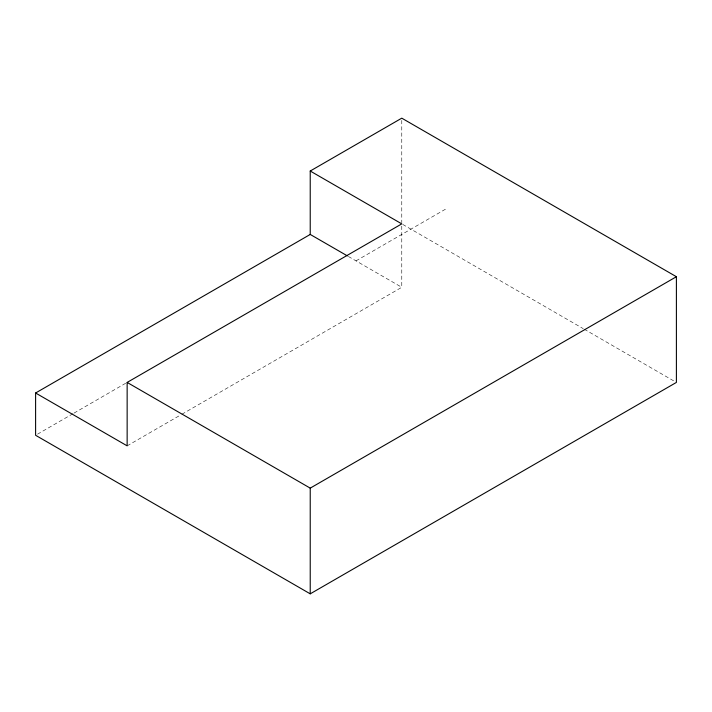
<?xml version="1.0" encoding="UTF-8"?>
<svg xmlns="http://www.w3.org/2000/svg" width="712" height="712" viewBox="0 0 712 712"><rect width="100%" height="100%" fill="white"/><g stroke="black" fill="none" stroke-linecap="round" stroke-linejoin="round"><path stroke-width="0.53" stroke-dasharray="3.56 2.67" d="M37.522 434.169L73.078 413.636M74.039 413.085L125.944 383.118M356 260.868L447.545 208.011M127.145 445.846L180.919 414.802M181.88 414.25L401.773 287.292L401.773 224.965M402.734 224.422L583.253 328.65M584.214 329.202L675.439 381.872M348.373 256.462L401.773 287.292M401.773 120.373L401.773 222.767"/><path stroke-width="1.07" d="M310.227 234.444L310.227 171.022L401.773 118.165L676.4 276.719L676.4 382.424L310.227 593.835L35.6 435.281L35.6 392.997L310.227 234.444L347.42 255.911M35.6 392.997L127.145 445.846L127.145 382.424L401.773 223.871L310.227 171.022M127.145 382.424L310.227 488.129L676.4 276.719M310.227 488.129L310.227 593.835"/></g></svg>
